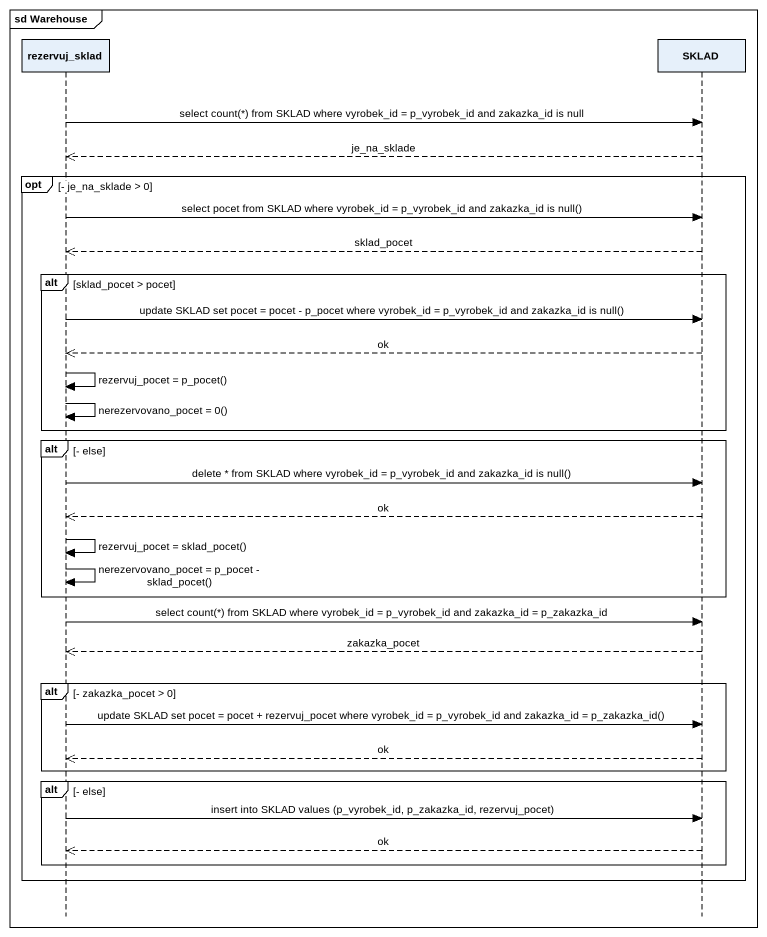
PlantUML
@startuml
mainframe sd Warehouse
hide footbox
participant rezervuj_sklad
participant SKLAD

rezervuj_sklad -> SKLAD : select count(*) from SKLAD where vyrobek_id = p_vyrobek_id and zakazka_id is null
SKLAD -->> rezervuj_sklad : je_na_sklade
opt - je_na_sklade > 0
  rezervuj_sklad -> SKLAD : select pocet from SKLAD where vyrobek_id = p_vyrobek_id and zakazka_id is null()
  SKLAD -->> rezervuj_sklad : sklad_pocet
  alt sklad_pocet > pocet
    rezervuj_sklad -> SKLAD : update SKLAD set pocet = pocet - p_pocet where vyrobek_id = p_vyrobek_id and zakazka_id is null()
    SKLAD -->> rezervuj_sklad : ok
    rezervuj_sklad -> rezervuj_sklad : rezervuj_pocet = p_pocet()
    rezervuj_sklad -> rezervuj_sklad : nerezervovano_pocet = 0()
  end
  alt - else
    rezervuj_sklad -> SKLAD : delete * from SKLAD where vyrobek_id = p_vyrobek_id and zakazka_id is null()
    SKLAD -->> rezervuj_sklad : ok
    rezervuj_sklad -> rezervuj_sklad : rezervuj_pocet = sklad_pocet()
    rezervuj_sklad -> rezervuj_sklad : nerezervovano_pocet = p_pocet - sklad_pocet()
  end
  rezervuj_sklad -> SKLAD : select count(*) from SKLAD where vyrobek_id = p_vyrobek_id and zakazka_id = p_zakazka_id
  SKLAD -->> rezervuj_sklad : zakazka_pocet
  alt - zakazka_pocet > 0
    rezervuj_sklad -> SKLAD : update SKLAD set pocet = pocet + rezervuj_pocet where vyrobek_id = p_vyrobek_id and zakazka_id = p_zakazka_id()
    SKLAD -->> rezervuj_sklad : ok
  end
  alt - else
    rezervuj_sklad -> SKLAD : insert into SKLAD values (p_vyrobek_id, p_zakazka_id, rezervuj_pocet)
    SKLAD -->> rezervuj_sklad : ok
  end
end
@enduml
